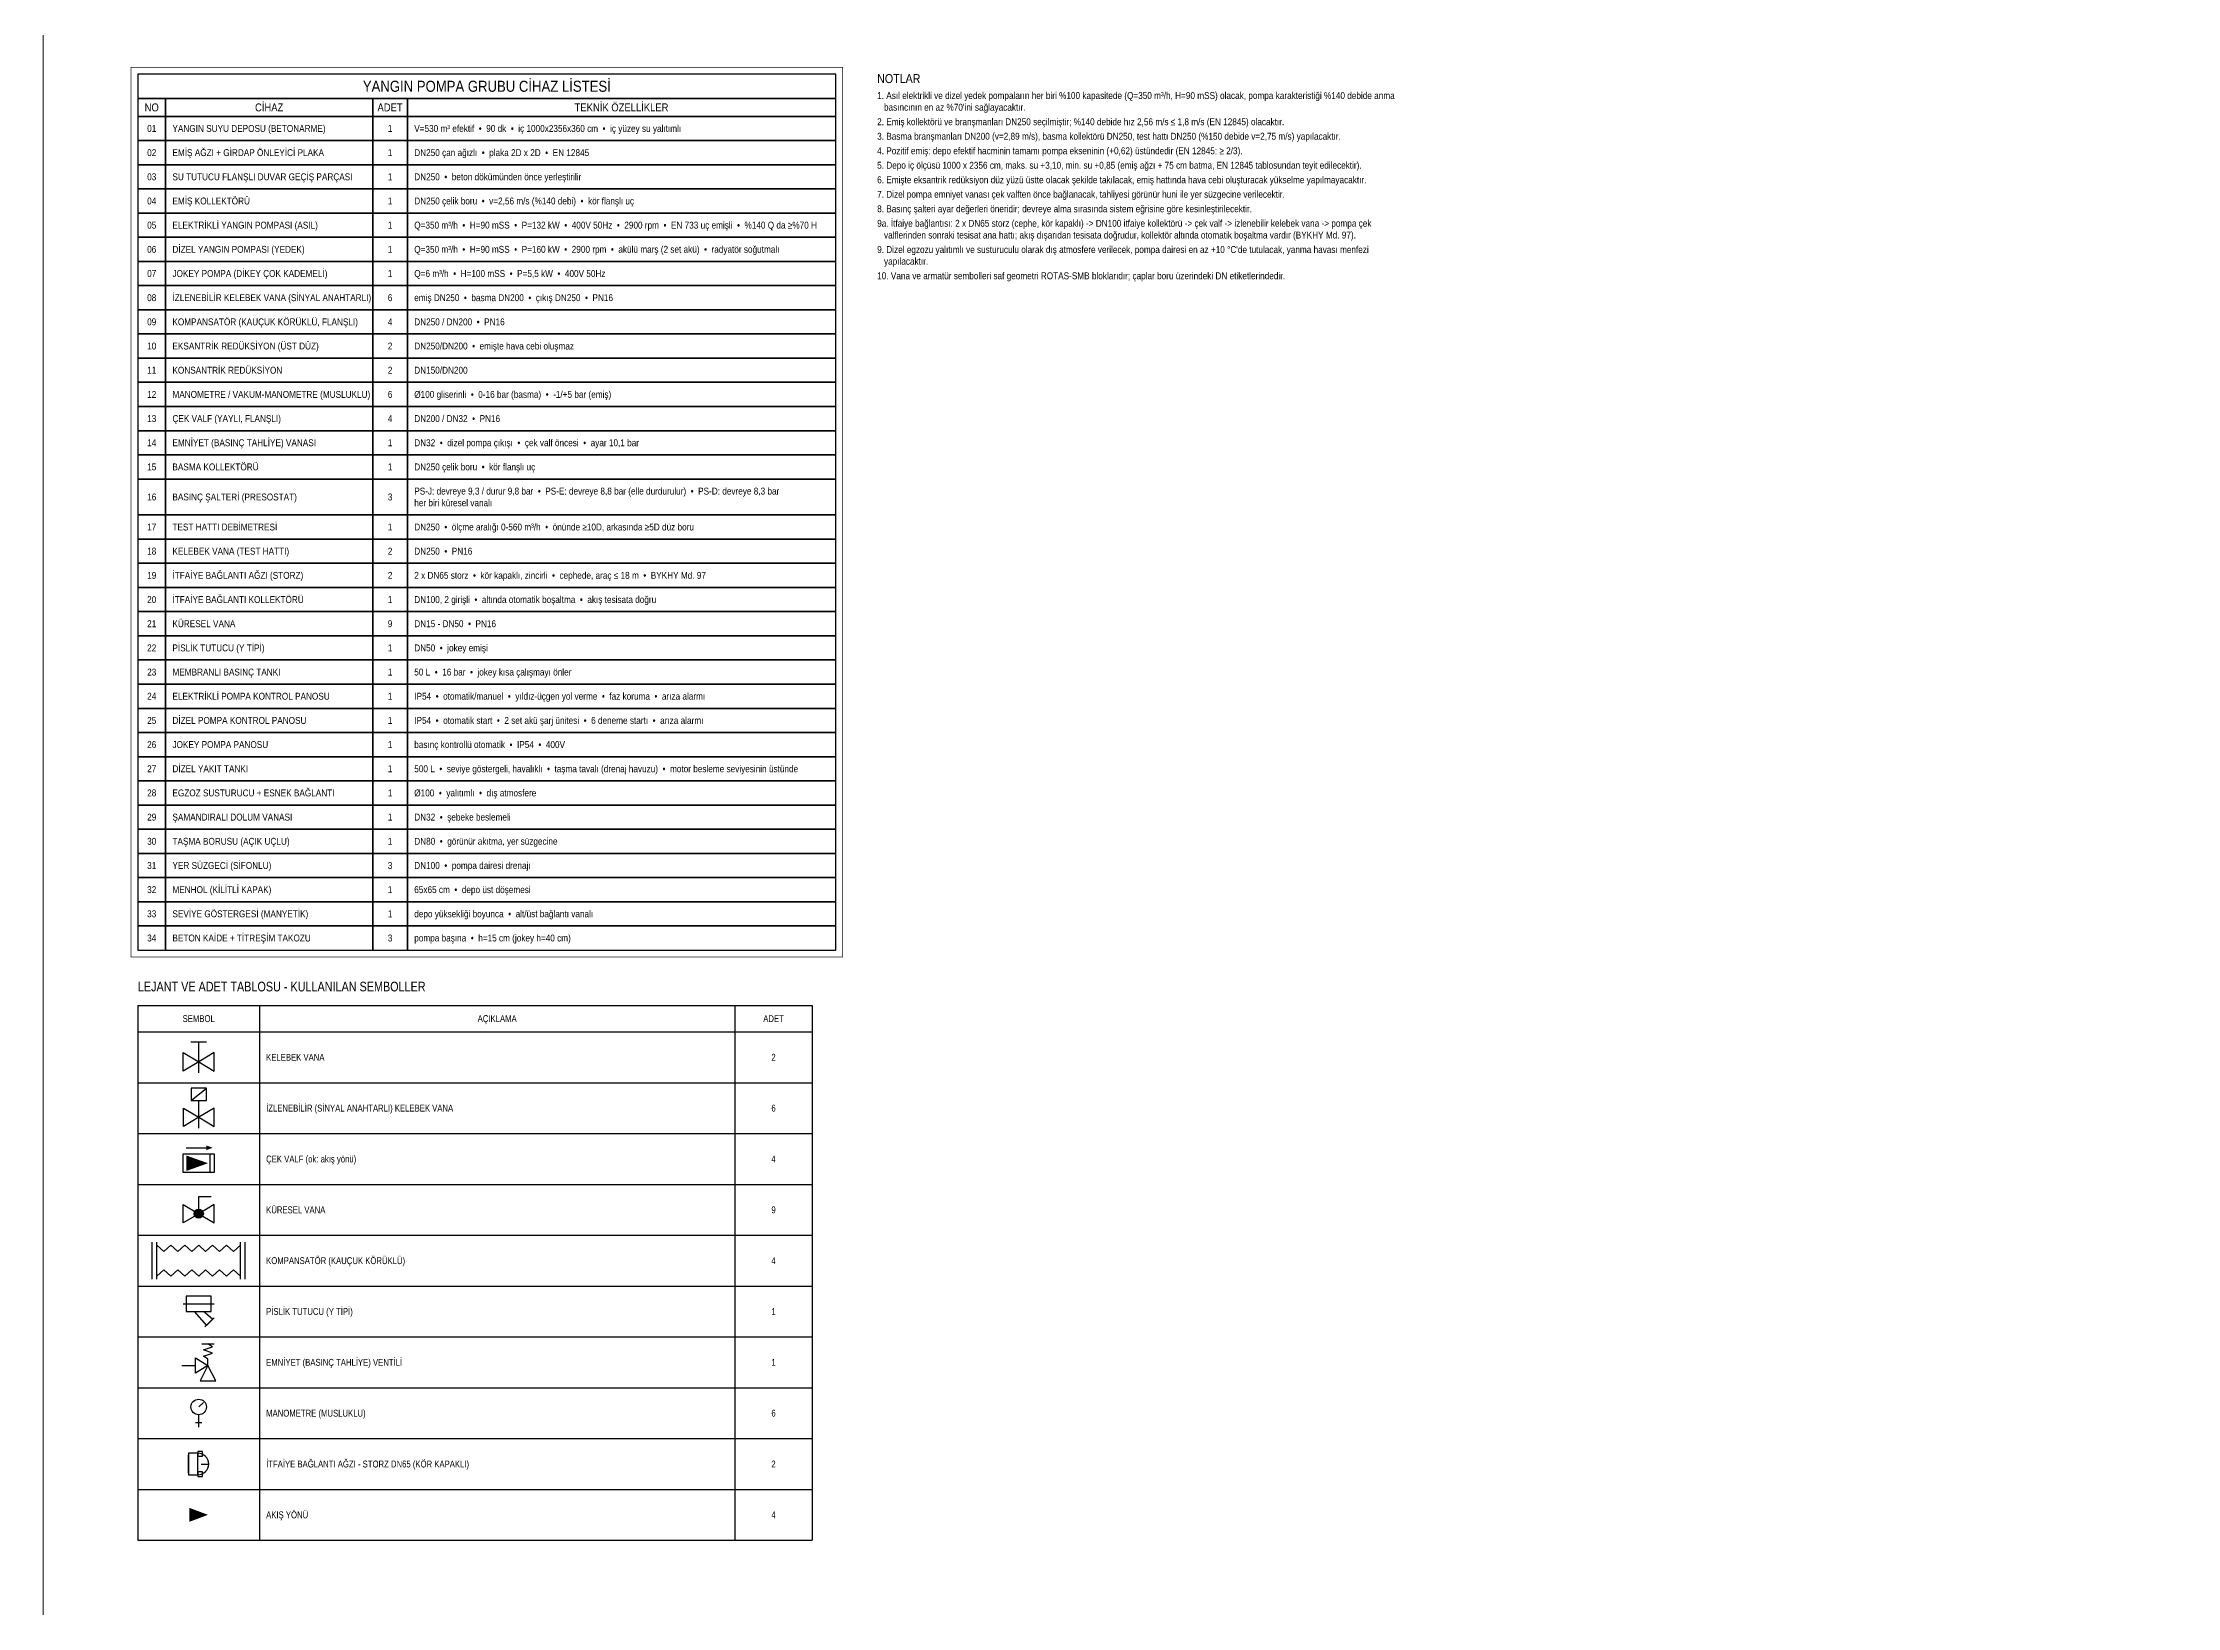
# Model space of a CAD drawing. Header units: centimetres. Extents: x 183171 to 202211, y -17274 to 19108.
# Drawn here: x 184107 to 191831, y -7781 to -2118 of the extents above; entities that cross this region are included whole.
import ezdxf
from ezdxf.enums import TextEntityAlignment as Align

# ---------------------------------------------------------------- set-up
doc = ezdxf.new("R2010")
doc.units = ezdxf.units.CM
doc.header["$LTSCALE"] = 20
for name, color, linetype in [('ROTAS-BASLIK', 2, 'Continuous'), ('ROTAS-CERCEVE', 4, 'Continuous'), ('ROTAS-LEJANT', 7, 'CONTINUOUS'), ('ROTAS-NOT', 7, 'CONTINUOUS'), ('ROTAS-PAFTA', 7, 'CONTINUOUS'), ('ROTAS-TABLO', 7, 'Continuous')]:
    doc.layers.add(name, color=color, linetype=linetype)
doc.styles.add('ROTAS', font='arial.ttf')

# ---------------------------------------------------------------- blocks, each defined once
blk = doc.blocks.new('ROTAS-SMB-KELEBEK')
for p, q in [((-5, 13), (5, 13)), ((0, 7), (0, 13)), ((0, -7), (0, 7))]:
    blk.add_line(p, q)
for points in [[(-10, -6), (-10, 6), (0, 0)], [(10, -6), (10, 6), (0, 0)]]:
    blk.add_lwpolyline(points, close=True)
blk = doc.blocks.new('ROTAS-SMB-IZLENEBILIR-KELEBEK')
for p, q in [((-5, 11), (5, 19)), ((0, 7), (0, 11)), ((0, -7), (0, 7))]:
    blk.add_line(p, q)
for points in [[(-5, 11), (5, 11), (5, 19), (-5, 19)], [(-10, -6), (-10, 6), (0, 0)], [(10, -6), (10, 6), (0, 0)]]:
    blk.add_lwpolyline(points, close=True)
blk = doc.blocks.new('ROTAS-SMB-CEKVALF')
h = blk.add_hatch(color=256)
h.dxf.hatch_style = 1
h.paths.add_polyline_path([(-8, -5), (-8, 5), (6, 0)])
h = blk.add_hatch(color=256)
h.dxf.hatch_style = 1
h.paths.add_polyline_path([(9, 10), (5, 11.5), (5, 8.5)])
for p, q in [((-8, 10), (5, 10)), ((7.5, -6), (7.5, 6))]:
    blk.add_line(p, q)
blk.add_lwpolyline([(-10, -6), (-10, 6), (10, 6), (10, -6)], close=True)
blk = doc.blocks.new('ROTAS-SMB-KURESEL')
h = blk.add_hatch(color=256)
h.dxf.hatch_style = 1
h.paths.add_polyline_path([(3, 0), (2.9, 0.9), (2.4, 1.8), (1.8, 2.4), (0.9, 2.9), (0, 3), (-0.9, 2.9), (-1.8, 2.4), (-2.4, 1.8), (-2.9, 0.9), (-3, 0), (-2.9, -0.9), (-2.4, -1.8), (-1.8, -2.4), (-0.9, -2.9), (0, -3), (0.9, -2.9), (1.8, -2.4), (2.4, -1.8), (2.9, -0.9)])
for p, q in [((0, 3), (0, 11)), ((0, 11), (8, 11))]:
    blk.add_line(p, q)
for points in [[(-10, -6), (-10, 6), (0, 0)], [(10, -6), (10, 6), (0, 0)]]:
    blk.add_lwpolyline(points, close=True)
blk.add_circle((0, 0), 3)
blk = doc.blocks.new('ROTAS-SMB-KOMPANSATOR')
for p, q in [((-30, -12), (-30, 12)), ((-27, -12), (-27, 12)), ((27, -12), (27, 12)), ((30, -12), (30, 12))]:
    blk.add_line(p, q)
for points in [[(-27, 10), (-22.5, 6), (-18, 10), (-13.5, 6), (-9, 10), (-4.5, 6), (0, 10), (4.5, 6), (9, 10), (13.5, 6), (18, 10), (22.5, 6), (27, 10)], [(-27, -10), (-22.5, -6), (-18, -10), (-13.5, -6), (-9, -10), (-4.5, -6), (0, -10), (4.5, -6), (9, -10), (13.5, -6), (18, -10), (22.5, -6), (27, -10)]]:
    blk.add_lwpolyline(points)
blk = doc.blocks.new('ROTAS-SMB-PISLIK-TUTUCU')
for p, q in [((-10, 0), (10, 0)), ((4, -15), (10, -9))]:
    blk.add_line(p, q)
blk.add_lwpolyline([(-8, -5), (8, -5), (8, 5), (-8, 5)], close=True)
blk.add_lwpolyline([(-3, -5), (5, -14), (9, -10), (3, -5)])
blk = doc.blocks.new('ROTAS-SMB-EMNIYET')
for p, q in [((13, 14), (21, 14)), ((0, 0), (9, 0)), ((17, 0), (17, 4))]:
    blk.add_line(p, q)
blk.add_lwpolyline([(17, 4), (14, 6), (20, 8), (14, 10), (20, 12), (17, 14)])
for points in [[(9, -5), (9, 5), (17, 0)], [(12, -10), (22, -10), (17, 0)]]:
    blk.add_lwpolyline(points, close=True)
blk = doc.blocks.new('ROTAS-SMB-MANOMETRE')
for p, q in [((0, 13), (3, 16)), ((-2, 3), (2, 3)), ((0, 5), (0, 8)), ((0, 0), (0, 5))]:
    blk.add_line(p, q)
blk.add_circle((0, 13), 5)
blk = doc.blocks.new('ROTAS-SMB-STORZ')
for p, q in [((0, -6), (0, 6)), ((8, 0), (13, 0))]:
    blk.add_line(p, q)
for points in [[(0, -7), (6, -7), (6, 7), (0, 7)], [(6, 5), (9, 5), (9, 8), (6, 8)], [(6, -8), (9, -8), (9, -5), (6, -5)]]:
    blk.add_lwpolyline(points, close=True)
blk.add_arc((6, 0), 7, -90, 90)
blk = doc.blocks.new('ROTAS-SMB-AKIS-OKU')
h = blk.add_hatch(color=256)
h.dxf.hatch_style = 1
h.paths.add_polyline_path([(6, 0), (-6, 4.5), (-6, -4.5)])

msp = doc.modelspace()

# ---------------------------------------------------------------- linework, layer by layer
at = {"layer": 'ROTAS-CERCEVE', "const_width": 2.4}
msp.add_lwpolyline([(184426.5, -5427.2), (187001.5, -5427.2), (187001.5, -2206.7), (184426.5, -2206.7)], close=True, dxfattribs=at)
at = {"layer": 'ROTAS-LEJANT'}
for p, q in [((184451.5, -5602.2), (184451.5, -7538.2)), ((184891.5, -5602.2), (184891.5, -7538.2)), ((186611.5, -5602.2), (186611.5, -7538.2)), ((186891.5, -5602.2), (186891.5, -7538.2))]:
    msp.add_line(p, q, dxfattribs=at)
for points in [[(184451.5, -5602.2), (186891.5, -5602.2)], [(184451.5, -5698.2), (186891.5, -5698.2)], [(184451.5, -5882.2), (186891.5, -5882.2)], [(184451.5, -6066.2), (186891.5, -6066.2)], [(184451.5, -6250.2), (186891.5, -6250.2)], [(184451.5, -6434.2), (186891.5, -6434.2)], [(184451.5, -6618.2), (186891.5, -6618.2)], [(184451.5, -6802.2), (186891.5, -6802.2)], [(184451.5, -6986.2), (186891.5, -6986.2)], [(184451.5, -7170.2), (186891.5, -7170.2)], [(184451.5, -7354.2), (186891.5, -7354.2)], [(184451.5, -7538.2), (186891.5, -7538.2)]]:
    msp.add_lwpolyline(points, dxfattribs=at)
at = {"layer": 'ROTAS-PAFTA', "const_width": 4}
msp.add_lwpolyline([(184109, -17272.4), (202209, -17272.4), (202209, 6856), (184109, 6856)], close=True, dxfattribs=at)
at = {"layer": 'ROTAS-TABLO'}
for points in [[(184451.5, -2319.7), (186976.5, -2319.7), (186976.5, -2231.7), (184451.5, -2231.7)], [(184451.5, -2384.7), (184551.5, -2384.7), (184551.5, -2319.7), (184451.5, -2319.7)], [(184451.5, -2472.2), (184551.5, -2472.2), (184551.5, -2384.7), (184451.5, -2384.7)], [(184551.5, -2384.7), (185301.5, -2384.7), (185301.5, -2319.7), (184551.5, -2319.7)], [(184551.5, -2472.2), (185301.5, -2472.2), (185301.5, -2384.7), (184551.5, -2384.7)], [(185301.5, -2384.7), (185426.5, -2384.7), (185426.5, -2319.7), (185301.5, -2319.7)], [(185301.5, -2472.2), (185426.5, -2472.2), (185426.5, -2384.7), (185301.5, -2384.7)], [(185426.5, -2384.7), (186976.5, -2384.7), (186976.5, -2319.7), (185426.5, -2319.7)], [(185426.5, -2472.2), (186976.5, -2472.2), (186976.5, -2384.7), (185426.5, -2384.7)], [(184451.5, -2559.7), (184551.5, -2559.7), (184551.5, -2472.2), (184451.5, -2472.2)], [(184551.5, -2559.7), (185301.5, -2559.7), (185301.5, -2472.2), (184551.5, -2472.2)], [(185301.5, -2559.7), (185426.5, -2559.7), (185426.5, -2472.2), (185301.5, -2472.2)], [(185426.5, -2559.7), (186976.5, -2559.7), (186976.5, -2472.2), (185426.5, -2472.2)], [(184451.5, -2647.2), (184551.5, -2647.2), (184551.5, -2559.7), (184451.5, -2559.7)], [(184551.5, -2647.2), (185301.5, -2647.2), (185301.5, -2559.7), (184551.5, -2559.7)], [(185301.5, -2647.2), (185426.5, -2647.2), (185426.5, -2559.7), (185301.5, -2559.7)], [(185426.5, -2647.2), (186976.5, -2647.2), (186976.5, -2559.7), (185426.5, -2559.7)], [(184451.5, -2734.7), (184551.5, -2734.7), (184551.5, -2647.2), (184451.5, -2647.2)], [(184551.5, -2734.7), (185301.5, -2734.7), (185301.5, -2647.2), (184551.5, -2647.2)], [(185301.5, -2734.7), (185426.5, -2734.7), (185426.5, -2647.2), (185301.5, -2647.2)], [(185426.5, -2734.7), (186976.5, -2734.7), (186976.5, -2647.2), (185426.5, -2647.2)], [(184451.5, -2822.2), (184551.5, -2822.2), (184551.5, -2734.7), (184451.5, -2734.7)], [(184551.5, -2822.2), (185301.5, -2822.2), (185301.5, -2734.7), (184551.5, -2734.7)], [(185301.5, -2822.2), (185426.5, -2822.2), (185426.5, -2734.7), (185301.5, -2734.7)], [(185426.5, -2822.2), (186976.5, -2822.2), (186976.5, -2734.7), (185426.5, -2734.7)], [(184451.5, -2909.7), (184551.5, -2909.7), (184551.5, -2822.2), (184451.5, -2822.2)], [(184551.5, -2909.7), (185301.5, -2909.7), (185301.5, -2822.2), (184551.5, -2822.2)], [(185301.5, -2909.7), (185426.5, -2909.7), (185426.5, -2822.2), (185301.5, -2822.2)], [(185426.5, -2909.7), (186976.5, -2909.7), (186976.5, -2822.2), (185426.5, -2822.2)], [(184451.5, -2997.2), (184551.5, -2997.2), (184551.5, -2909.7), (184451.5, -2909.7)], [(184551.5, -2997.2), (185301.5, -2997.2), (185301.5, -2909.7), (184551.5, -2909.7)], [(185301.5, -2997.2), (185426.5, -2997.2), (185426.5, -2909.7), (185301.5, -2909.7)], [(185426.5, -2997.2), (186976.5, -2997.2), (186976.5, -2909.7), (185426.5, -2909.7)], [(184451.5, -3084.7), (184551.5, -3084.7), (184551.5, -2997.2), (184451.5, -2997.2)], [(184551.5, -3084.7), (185301.5, -3084.7), (185301.5, -2997.2), (184551.5, -2997.2)], [(185301.5, -3084.7), (185426.5, -3084.7), (185426.5, -2997.2), (185301.5, -2997.2)], [(185426.5, -3084.7), (186976.5, -3084.7), (186976.5, -2997.2), (185426.5, -2997.2)], [(184451.5, -3172.2), (184551.5, -3172.2), (184551.5, -3084.7), (184451.5, -3084.7)], [(184551.5, -3172.2), (185301.5, -3172.2), (185301.5, -3084.7), (184551.5, -3084.7)], [(185301.5, -3172.2), (185426.5, -3172.2), (185426.5, -3084.7), (185301.5, -3084.7)], [(185426.5, -3172.2), (186976.5, -3172.2), (186976.5, -3084.7), (185426.5, -3084.7)], [(184451.5, -3259.7), (184551.5, -3259.7), (184551.5, -3172.2), (184451.5, -3172.2)], [(184551.5, -3259.7), (185301.5, -3259.7), (185301.5, -3172.2), (184551.5, -3172.2)], [(185301.5, -3259.7), (185426.5, -3259.7), (185426.5, -3172.2), (185301.5, -3172.2)], [(185426.5, -3259.7), (186976.5, -3259.7), (186976.5, -3172.2), (185426.5, -3172.2)], [(184451.5, -3347.2), (184551.5, -3347.2), (184551.5, -3259.7), (184451.5, -3259.7)], [(184551.5, -3347.2), (185301.5, -3347.2), (185301.5, -3259.7), (184551.5, -3259.7)], [(185301.5, -3347.2), (185426.5, -3347.2), (185426.5, -3259.7), (185301.5, -3259.7)], [(185426.5, -3347.2), (186976.5, -3347.2), (186976.5, -3259.7), (185426.5, -3259.7)], [(184451.5, -3434.7), (184551.5, -3434.7), (184551.5, -3347.2), (184451.5, -3347.2)], [(184551.5, -3434.7), (185301.5, -3434.7), (185301.5, -3347.2), (184551.5, -3347.2)], [(185301.5, -3434.7), (185426.5, -3434.7), (185426.5, -3347.2), (185301.5, -3347.2)], [(185426.5, -3434.7), (186976.5, -3434.7), (186976.5, -3347.2), (185426.5, -3347.2)], [(184451.5, -3522.2), (184551.5, -3522.2), (184551.5, -3434.7), (184451.5, -3434.7)], [(184551.5, -3522.2), (185301.5, -3522.2), (185301.5, -3434.7), (184551.5, -3434.7)], [(185301.5, -3522.2), (185426.5, -3522.2), (185426.5, -3434.7), (185301.5, -3434.7)], [(185426.5, -3522.2), (186976.5, -3522.2), (186976.5, -3434.7), (185426.5, -3434.7)], [(184451.5, -3609.7), (184551.5, -3609.7), (184551.5, -3522.2), (184451.5, -3522.2)], [(184551.5, -3609.7), (185301.5, -3609.7), (185301.5, -3522.2), (184551.5, -3522.2)], [(185301.5, -3609.7), (185426.5, -3609.7), (185426.5, -3522.2), (185301.5, -3522.2)], [(185426.5, -3609.7), (186976.5, -3609.7), (186976.5, -3522.2), (185426.5, -3522.2)], [(184451.5, -3697.2), (184551.5, -3697.2), (184551.5, -3609.7), (184451.5, -3609.7)], [(184551.5, -3697.2), (185301.5, -3697.2), (185301.5, -3609.7), (184551.5, -3609.7)], [(185301.5, -3697.2), (185426.5, -3697.2), (185426.5, -3609.7), (185301.5, -3609.7)], [(185426.5, -3697.2), (186976.5, -3697.2), (186976.5, -3609.7), (185426.5, -3609.7)], [(184451.5, -3827.2), (184551.5, -3827.2), (184551.5, -3697.2), (184451.5, -3697.2)], [(184551.5, -3827.2), (185301.5, -3827.2), (185301.5, -3697.2), (184551.5, -3697.2)], [(185301.5, -3827.2), (185426.5, -3827.2), (185426.5, -3697.2), (185301.5, -3697.2)], [(185426.5, -3827.2), (186976.5, -3827.2), (186976.5, -3697.2), (185426.5, -3697.2)], [(184451.5, -3914.7), (184551.5, -3914.7), (184551.5, -3827.2), (184451.5, -3827.2)], [(184551.5, -3914.7), (185301.5, -3914.7), (185301.5, -3827.2), (184551.5, -3827.2)], [(185301.5, -3914.7), (185426.5, -3914.7), (185426.5, -3827.2), (185301.5, -3827.2)], [(185426.5, -3914.7), (186976.5, -3914.7), (186976.5, -3827.2), (185426.5, -3827.2)], [(184451.5, -4002.2), (184551.5, -4002.2), (184551.5, -3914.7), (184451.5, -3914.7)], [(184551.5, -4002.2), (185301.5, -4002.2), (185301.5, -3914.7), (184551.5, -3914.7)], [(185301.5, -4002.2), (185426.5, -4002.2), (185426.5, -3914.7), (185301.5, -3914.7)], [(185426.5, -4002.2), (186976.5, -4002.2), (186976.5, -3914.7), (185426.5, -3914.7)], [(184451.5, -4089.7), (184551.5, -4089.7), (184551.5, -4002.2), (184451.5, -4002.2)], [(184551.5, -4089.7), (185301.5, -4089.7), (185301.5, -4002.2), (184551.5, -4002.2)], [(185301.5, -4089.7), (185426.5, -4089.7), (185426.5, -4002.2), (185301.5, -4002.2)], [(185426.5, -4089.7), (186976.5, -4089.7), (186976.5, -4002.2), (185426.5, -4002.2)], [(184451.5, -4177.2), (184551.5, -4177.2), (184551.5, -4089.7), (184451.5, -4089.7)], [(184551.5, -4177.2), (185301.5, -4177.2), (185301.5, -4089.7), (184551.5, -4089.7)], [(185301.5, -4177.2), (185426.5, -4177.2), (185426.5, -4089.7), (185301.5, -4089.7)], [(185426.5, -4177.2), (186976.5, -4177.2), (186976.5, -4089.7), (185426.5, -4089.7)], [(184451.5, -4264.7), (184551.5, -4264.7), (184551.5, -4177.2), (184451.5, -4177.2)], [(184551.5, -4264.7), (185301.5, -4264.7), (185301.5, -4177.2), (184551.5, -4177.2)], [(185301.5, -4264.7), (185426.5, -4264.7), (185426.5, -4177.2), (185301.5, -4177.2)], [(185426.5, -4264.7), (186976.5, -4264.7), (186976.5, -4177.2), (185426.5, -4177.2)], [(184451.5, -4352.2), (184551.5, -4352.2), (184551.5, -4264.7), (184451.5, -4264.7)], [(184551.5, -4352.2), (185301.5, -4352.2), (185301.5, -4264.7), (184551.5, -4264.7)], [(185301.5, -4352.2), (185426.5, -4352.2), (185426.5, -4264.7), (185301.5, -4264.7)], [(185426.5, -4352.2), (186976.5, -4352.2), (186976.5, -4264.7), (185426.5, -4264.7)], [(184451.5, -4439.7), (184551.5, -4439.7), (184551.5, -4352.2), (184451.5, -4352.2)], [(184551.5, -4439.7), (185301.5, -4439.7), (185301.5, -4352.2), (184551.5, -4352.2)], [(185301.5, -4439.7), (185426.5, -4439.7), (185426.5, -4352.2), (185301.5, -4352.2)], [(185426.5, -4439.7), (186976.5, -4439.7), (186976.5, -4352.2), (185426.5, -4352.2)], [(184451.5, -4527.2), (184551.5, -4527.2), (184551.5, -4439.7), (184451.5, -4439.7)], [(184551.5, -4527.2), (185301.5, -4527.2), (185301.5, -4439.7), (184551.5, -4439.7)], [(185301.5, -4527.2), (185426.5, -4527.2), (185426.5, -4439.7), (185301.5, -4439.7)], [(185426.5, -4527.2), (186976.5, -4527.2), (186976.5, -4439.7), (185426.5, -4439.7)], [(184451.5, -4614.7), (184551.5, -4614.7), (184551.5, -4527.2), (184451.5, -4527.2)], [(184551.5, -4614.7), (185301.5, -4614.7), (185301.5, -4527.2), (184551.5, -4527.2)], [(185301.5, -4614.7), (185426.5, -4614.7), (185426.5, -4527.2), (185301.5, -4527.2)], [(185426.5, -4614.7), (186976.5, -4614.7), (186976.5, -4527.2), (185426.5, -4527.2)], [(184451.5, -4702.2), (184551.5, -4702.2), (184551.5, -4614.7), (184451.5, -4614.7)], [(184551.5, -4702.2), (185301.5, -4702.2), (185301.5, -4614.7), (184551.5, -4614.7)], [(185301.5, -4702.2), (185426.5, -4702.2), (185426.5, -4614.7), (185301.5, -4614.7)], [(185426.5, -4702.2), (186976.5, -4702.2), (186976.5, -4614.7), (185426.5, -4614.7)], [(184451.5, -4789.7), (184551.5, -4789.7), (184551.5, -4702.2), (184451.5, -4702.2)], [(184551.5, -4789.7), (185301.5, -4789.7), (185301.5, -4702.2), (184551.5, -4702.2)], [(185301.5, -4789.7), (185426.5, -4789.7), (185426.5, -4702.2), (185301.5, -4702.2)], [(185426.5, -4789.7), (186976.5, -4789.7), (186976.5, -4702.2), (185426.5, -4702.2)], [(184451.5, -4877.2), (184551.5, -4877.2), (184551.5, -4789.7), (184451.5, -4789.7)], [(184551.5, -4877.2), (185301.5, -4877.2), (185301.5, -4789.7), (184551.5, -4789.7)], [(185301.5, -4877.2), (185426.5, -4877.2), (185426.5, -4789.7), (185301.5, -4789.7)], [(185426.5, -4877.2), (186976.5, -4877.2), (186976.5, -4789.7), (185426.5, -4789.7)], [(184451.5, -4964.7), (184551.5, -4964.7), (184551.5, -4877.2), (184451.5, -4877.2)], [(184551.5, -4964.7), (185301.5, -4964.7), (185301.5, -4877.2), (184551.5, -4877.2)], [(185301.5, -4964.7), (185426.5, -4964.7), (185426.5, -4877.2), (185301.5, -4877.2)], [(185426.5, -4964.7), (186976.5, -4964.7), (186976.5, -4877.2), (185426.5, -4877.2)], [(184451.5, -5052.2), (184551.5, -5052.2), (184551.5, -4964.7), (184451.5, -4964.7)], [(184551.5, -5052.2), (185301.5, -5052.2), (185301.5, -4964.7), (184551.5, -4964.7)], [(185301.5, -5052.2), (185426.5, -5052.2), (185426.5, -4964.7), (185301.5, -4964.7)], [(185426.5, -5052.2), (186976.5, -5052.2), (186976.5, -4964.7), (185426.5, -4964.7)], [(184451.5, -5139.7), (184551.5, -5139.7), (184551.5, -5052.2), (184451.5, -5052.2)], [(184551.5, -5139.7), (185301.5, -5139.7), (185301.5, -5052.2), (184551.5, -5052.2)], [(185301.5, -5139.7), (185426.5, -5139.7), (185426.5, -5052.2), (185301.5, -5052.2)], [(185426.5, -5139.7), (186976.5, -5139.7), (186976.5, -5052.2), (185426.5, -5052.2)], [(184451.5, -5227.2), (184551.5, -5227.2), (184551.5, -5139.7), (184451.5, -5139.7)], [(184551.5, -5227.2), (185301.5, -5227.2), (185301.5, -5139.7), (184551.5, -5139.7)], [(185301.5, -5227.2), (185426.5, -5227.2), (185426.5, -5139.7), (185301.5, -5139.7)], [(185426.5, -5227.2), (186976.5, -5227.2), (186976.5, -5139.7), (185426.5, -5139.7)], [(184451.5, -5314.7), (184551.5, -5314.7), (184551.5, -5227.2), (184451.5, -5227.2)], [(184551.5, -5314.7), (185301.5, -5314.7), (185301.5, -5227.2), (184551.5, -5227.2)], [(185301.5, -5314.7), (185426.5, -5314.7), (185426.5, -5227.2), (185301.5, -5227.2)], [(185426.5, -5314.7), (186976.5, -5314.7), (186976.5, -5227.2), (185426.5, -5227.2)], [(184451.5, -5402.2), (184551.5, -5402.2), (184551.5, -5314.7), (184451.5, -5314.7)], [(184551.5, -5402.2), (185301.5, -5402.2), (185301.5, -5314.7), (184551.5, -5314.7)], [(185301.5, -5402.2), (185426.5, -5402.2), (185426.5, -5314.7), (185301.5, -5314.7)], [(185426.5, -5402.2), (186976.5, -5402.2), (186976.5, -5314.7), (185426.5, -5314.7)]]:
    msp.add_lwpolyline(points, close=True, dxfattribs=at)

# ---------------------------------------------------------------- block references
at = {"layer": 'ROTAS-LEJANT', "zscale": 4}
for name, p, xscale, yscale in [('ROTAS-SMB-KELEBEK', (184671.5, -5807), 5.6, 5.6), ('ROTAS-SMB-IZLENEBILIR-KELEBEK', (184671.5, -6007.4), 5.538461538461538, 5.538461538461538), ('ROTAS-SMB-CEKVALF', (184671.5, -6173.6), 5.6, 5.6), ('ROTAS-SMB-KURESEL', (184671.5, -6356.2), 5.6, 5.6), ('ROTAS-SMB-KOMPANSATOR', (184671.5, -6526.2), 5.6, 5.6), ('ROTAS-SMB-PISLIK-TUTUCU', (184671.5, -6682.2), 5.6, 5.6), ('ROTAS-SMB-EMNIYET', (184609.9, -6905.4), 5.6, 5.6), ('ROTAS-SMB-MANOMETRE', (184671.5, -7128.6), 5.6, 5.6), ('ROTAS-SMB-STORZ', (184635.1, -7262.2), 5.6, 5.6), ('ROTAS-SMB-AKIS-OKU', (184671.5, -7446.2), 5.6, 5.6)]:
    msp.add_blockref(name, p, dxfattribs=dict(at, xscale=xscale, yscale=yscale))

# ---------------------------------------------------------------- texts
at = {"layer": 'ROTAS-BASLIK', "style": 'ROTAS', "width": 0.85}
msp.add_text('NOTLAR', height=32.5, dxfattribs=at).set_placement((187126.5, -2231.7), align=Align.TOP_LEFT)
for s, height, p in [('YANGIN POMPA GRUBU CİHAZ LİSTESİ', 40, (185714, -2275.7)), ('NO', 28.75, (184501.5, -2352.2)), ('CİHAZ', 28.75, (184926.5, -2352.2)), ('ADET', 28.75, (185364, -2352.2)), ('TEKNİK ÖZELLİKLER', 28.75, (186201.5, -2352.2))]:
    msp.add_text(s, height=height, dxfattribs=at).set_placement(p, align=Align.MIDDLE_CENTER)
at = {"layer": 'ROTAS-LEJANT', "style": 'ROTAS', "width": 0.8}
msp.add_text('LEJANT VE ADET TABLOSU - KULLANILAN SEMBOLLER', height=35, dxfattribs=at).set_placement((184451.5, -5562.2), align=Align.BOTTOM_LEFT)
for s, p in [('SEMBOL', (184671.5, -5650.2)), ('AÇIKLAMA', (185751.5, -5650.2)), ('ADET', (186751.5, -5650.2)), ('2', (186751.5, -5790.2)), ('6', (186751.5, -5974.2)), ('4', (186751.5, -6158.2)), ('9', (186751.5, -6342.2)), ('4', (186751.5, -6526.2)), ('1', (186751.5, -6710.2)), ('1', (186751.5, -6894.2)), ('6', (186751.5, -7078.2)), ('2', (186751.5, -7262.2)), ('4', (186751.5, -7446.2))]:
    msp.add_text(s, height=25, dxfattribs=at).set_placement(p, align=Align.MIDDLE_CENTER)
for s, p in [('KELEBEK VANA', (184915.5, -5790.2)), ('İZLENEBİLİR (SİNYAL ANAHTARLI) KELEBEK VANA', (184915.5, -5974.2)), ('ÇEK VALF (ok: akış yönü)', (184915.5, -6158.2)), ('KÜRESEL VANA', (184915.5, -6342.2)), ('KOMPANSATÖR (KAUÇUK KÖRÜKLÜ)', (184915.5, -6526.2)), ('PİSLİK TUTUCU (Y TİPİ)', (184915.5, -6710.2)), ('EMNİYET (BASINÇ TAHLİYE) VENTİLİ', (184915.5, -6894.2)), ('MANOMETRE (MUSLUKLU)', (184915.5, -7078.2)), ('İTFAİYE BAĞLANTI AĞZI - STORZ DN65 (KÖR KAPAKLI)', (184915.5, -7262.2)), ('AKIŞ YÖNÜ', (184915.5, -7446.2))]:
    msp.add_text(s, height=25, dxfattribs=at).set_placement(p, align=Align.MIDDLE_LEFT)
at = {"layer": 'ROTAS-NOT', "style": 'ROTAS', "width": 0.85}
for s, p in [('1. Asıl elektrikli ve dizel yedek pompaların her biri %100 kapasitede (Q=350 m³/h, H=90 mSS) olacak, pompa karakteristiği %140 debide anma', (187126.5, -2296.7)), ('2. Emiş kollektörü ve branşmanları DN250 seçilmiştir; %140 debide hız 2,56 m/s ≤ 1,8 m/s (EN 12845) olacaktır.', (187126.5, -2391.7)), ("   basıncının en az %70'ini sağlayacaktır.", (187126.5, -2339.2)), ('3. Basma branşmanları DN200 (v=2,89 m/s), basma kollektörü DN250, test hattı DN250 (%150 debide v=2,75 m/s) yapılacaktır.', (187126.5, -2444.2)), ('4. Pozitif emiş: depo efektif hacminin tamamı pompa ekseninin (+0,62) üstündedir (EN 12845: ≥ 2/3).', (187126.5, -2496.7)), ('5. Depo iç ölçüsü 1000 x 2356 cm, maks. su +3,10, min. su +0,85 (emiş ağzı + 75 cm batma, EN 12845 tablosundan teyit edilecektir).', (187126.5, -2549.2)), ('6. Emişte eksantrik redüksiyon düz yüzü üstte olacak şekilde takılacak, emiş hattında hava cebi oluşturacak yükselme yapılmayacaktır.', (187126.5, -2601.7)), ('7. Dizel pompa emniyet vanası çek valften önce bağlanacak, tahliyesi görünür huni ile yer süzgecine verilecektir.', (187126.5, -2654.2)), ('8. Basınç şalteri ayar değerleri öneridir; devreye alma sırasında sistem eğrisine göre kesinleştirilecektir.', (187126.5, -2706.7)), ('9a. İtfaiye bağlantısı: 2 x DN65 storz (cephe, kör kapaklı) -> DN100 itfaiye kollektörü -> çek valf -> izlenebilir kelebek vana -> pompa çek', (187126.5, -2759.2)), ("9. Dizel egzozu yalıtımlı ve susturuculu olarak dış atmosfere verilecek, pompa dairesi en az +10 °C'de tutulacak, yanma havası menfezi", (187126.5, -2854.2)), ('   valflerinden sonraki tesisat ana hattı; akış dışarıdan tesisata doğrudur, kollektör altında otomatik boşaltma vardır (BYKHY Md. 97).', (187126.5, -2801.7)), ('   yapılacaktır.', (187126.5, -2896.7)), ('10. Vana ve armatür sembolleri saf geometri ROTAS-SMB bloklarıdır; çaplar boru üzerindeki DN etiketlerindedir.', (187126.5, -2949.2))]:
    msp.add_text(s, height=25, dxfattribs=at).set_placement(p, align=Align.TOP_LEFT)
at = {"layer": 'ROTAS-TABLO', "style": 'ROTAS', "width": 0.85}
for s, p in [('01', (184501.5, -2428.4)), ('1', (185364, -2428.4)), ('02', (184501.5, -2515.9)), ('1', (185364, -2515.9)), ('03', (184501.5, -2603.4)), ('1', (185364, -2603.4)), ('04', (184501.5, -2690.9)), ('1', (185364, -2690.9)), ('05', (184501.5, -2778.4)), ('1', (185364, -2778.4)), ('06', (184501.5, -2865.9)), ('1', (185364, -2865.9)), ('07', (184501.5, -2953.4)), ('1', (185364, -2953.4)), ('08', (184501.5, -3040.9)), ('6', (185364, -3040.9)), ('09', (184501.5, -3128.4)), ('4', (185364, -3128.4)), ('10', (184501.5, -3215.9)), ('2', (185364, -3215.9)), ('11', (184501.5, -3303.4)), ('2', (185364, -3303.4)), ('12', (184501.5, -3390.9)), ('6', (185364, -3390.9)), ('13', (184501.5, -3478.4)), ('4', (185364, -3478.4)), ('14', (184501.5, -3565.9)), ('1', (185364, -3565.9)), ('15', (184501.5, -3653.4)), ('1', (185364, -3653.4)), ('16', (184501.5, -3762.2)), ('3', (185364, -3762.2)), ('17', (184501.5, -3870.9)), ('1', (185364, -3870.9)), ('18', (184501.5, -3958.4)), ('2', (185364, -3958.4)), ('19', (184501.5, -4045.9)), ('2', (185364, -4045.9)), ('20', (184501.5, -4133.4)), ('1', (185364, -4133.4)), ('21', (184501.5, -4220.9)), ('9', (185364, -4220.9)), ('22', (184501.5, -4308.4)), ('1', (185364, -4308.4)), ('23', (184501.5, -4395.9)), ('1', (185364, -4395.9)), ('24', (184501.5, -4483.4)), ('1', (185364, -4483.4)), ('25', (184501.5, -4570.9)), ('1', (185364, -4570.9)), ('26', (184501.5, -4658.4)), ('1', (185364, -4658.4)), ('27', (184501.5, -4745.9)), ('1', (185364, -4745.9)), ('28', (184501.5, -4833.4)), ('1', (185364, -4833.4)), ('29', (184501.5, -4920.9)), ('1', (185364, -4920.9)), ('30', (184501.5, -5008.4)), ('1', (185364, -5008.4)), ('31', (184501.5, -5095.9)), ('3', (185364, -5095.9)), ('32', (184501.5, -5183.4)), ('1', (185364, -5183.4)), ('33', (184501.5, -5270.9)), ('1', (185364, -5270.9)), ('34', (184501.5, -5358.4)), ('3', (185364, -5358.4))]:
    msp.add_text(s, height=25, dxfattribs=at).set_placement(p, align=Align.MIDDLE_CENTER)
for s, p in [('YANGIN SUYU DEPOSU (BETONARME)', (184576.5, -2428.4)), ('V=530 m³ efektif  •  90 dk  •  iç 1000x2356x360 cm  •  iç yüzey su yalıtımlı', (185451.5, -2428.4)), ('EMİŞ AĞZI + GİRDAP ÖNLEYİCİ PLAKA', (184576.5, -2515.9)), ('DN250 çan ağızlı  •  plaka 2D x 2D  •  EN 12845', (185451.5, -2515.9)), ('SU TUTUCU FLANŞLI DUVAR GEÇİŞ PARÇASI', (184576.5, -2603.4)), ('DN250  •  beton dökümünden önce yerleştirilir', (185451.5, -2603.4)), ('EMİŞ KOLLEKTÖRÜ', (184576.5, -2690.9)), ('DN250 çelik boru  •  v=2,56 m/s (%140 debi)  •  kör flanşlı uç', (185451.5, -2690.9)), ('ELEKTRİKLİ YANGIN POMPASI (ASIL)', (184576.5, -2778.4)), ('Q=350 m³/h  •  H=90 mSS  •  P=132 kW  •  400V 50Hz  •  2900 rpm  •  EN 733 uç emişli  •  %140 Q da ≥%70 H', (185451.5, -2778.4)), ('DİZEL YANGIN POMPASI (YEDEK)', (184576.5, -2865.9)), ('Q=350 m³/h  •  H=90 mSS  •  P=160 kW  •  2900 rpm  •  akülü marş (2 set akü)  •  radyatör soğutmalı', (185451.5, -2865.9)), ('JOKEY POMPA (DİKEY ÇOK KADEMELİ)', (184576.5, -2953.4)), ('Q=6 m³/h  •  H=100 mSS  •  P=5,5 kW  •  400V 50Hz', (185451.5, -2953.4)), ('İZLENEBİLİR KELEBEK VANA (SİNYAL ANAHTARLI)', (184576.5, -3040.9)), ('emiş DN250  •  basma DN200  •  çıkış DN250  •  PN16', (185451.5, -3040.9)), ('KOMPANSATÖR (KAUÇUK KÖRÜKLÜ, FLANŞLI)', (184576.5, -3128.4)), ('DN250 / DN200  •  PN16', (185451.5, -3128.4)), ('EKSANTRİK REDÜKSİYON (ÜST DÜZ)', (184576.5, -3215.9)), ('DN250/DN200  •  emişte hava cebi oluşmaz', (185451.5, -3215.9)), ('KONSANTRİK REDÜKSİYON', (184576.5, -3303.4)), ('DN150/DN200', (185451.5, -3303.4)), ('MANOMETRE / VAKUM-MANOMETRE (MUSLUKLU)', (184576.5, -3390.9)), ('Ø100 gliserinli  •  0-16 bar (basma)  •  -1/+5 bar (emiş)', (185451.5, -3390.9)), ('ÇEK VALF (YAYLI, FLANŞLI)', (184576.5, -3478.4)), ('DN200 / DN32  •  PN16', (185451.5, -3478.4)), ('EMNİYET (BASINÇ TAHLİYE) VANASI', (184576.5, -3565.9)), ('DN32  •  dizel pompa çıkışı  •  çek valf öncesi  •  ayar 10,1 bar', (185451.5, -3565.9)), ('BASMA KOLLEKTÖRÜ', (184576.5, -3653.4)), ('DN250 çelik boru  •  kör flanşlı uç', (185451.5, -3653.4)), ('BASINÇ ŞALTERİ (PRESOSTAT)', (184576.5, -3762.2)), ('her biri küresel vanalı', (185451.5, -3783.4)), ('PS-J: devreye 9,3 / durur 9,8 bar  •  PS-E: devreye 8,8 bar (elle durdurulur)  •  PS-D: devreye 8,3 bar', (185451.5, -3740.9)), ('TEST HATTI DEBİMETRESİ', (184576.5, -3870.9)), ('DN250  •  ölçme aralığı 0-560 m³/h  •  önünde ≥10D, arkasında ≥5D düz boru', (185451.5, -3870.9)), ('KELEBEK VANA (TEST HATTI)', (184576.5, -3958.4)), ('DN250  •  PN16', (185451.5, -3958.4)), ('İTFAİYE BAĞLANTI AĞZI (STORZ)', (184576.5, -4045.9)), ('2 x DN65 storz  •  kör kapaklı, zincirli  •  cephede, araç ≤ 18 m  •  BYKHY Md. 97', (185451.5, -4045.9)), ('İTFAİYE BAĞLANTI KOLLEKTÖRÜ', (184576.5, -4133.4)), ('DN100, 2 girişli  •  altında otomatik boşaltma  •  akış tesisata doğru', (185451.5, -4133.4)), ('KÜRESEL VANA', (184576.5, -4220.9)), ('DN15 - DN50  •  PN16', (185451.5, -4220.9)), ('PİSLİK TUTUCU (Y TİPİ)', (184576.5, -4308.4)), ('DN50  •  jokey emişi', (185451.5, -4308.4)), ('MEMBRANLI BASINÇ TANKI', (184576.5, -4395.9)), ('50 L  •  16 bar  •  jokey kısa çalışmayı önler', (185451.5, -4395.9)), ('ELEKTRİKLİ POMPA KONTROL PANOSU', (184576.5, -4483.4)), ('IP54  •  otomatik/manuel  •  yıldız-üçgen yol verme  •  faz koruma  •  arıza alarmı', (185451.5, -4483.4)), ('DİZEL POMPA KONTROL PANOSU', (184576.5, -4570.9)), ('IP54  •  otomatik start  •  2 set akü şarj ünitesi  •  6 deneme startı  •  arıza alarmı', (185451.5, -4570.9)), ('JOKEY POMPA PANOSU', (184576.5, -4658.4)), ('basınç kontrollü otomatik  •  IP54  •  400V', (185451.5, -4658.4)), ('DİZEL YAKIT TANKI', (184576.5, -4745.9)), ('500 L  •  seviye göstergeli, havalıklı  •  taşma tavalı (drenaj havuzu)  •  motor besleme seviyesinin üstünde', (185451.5, -4745.9)), ('EGZOZ SUSTURUCU + ESNEK BAĞLANTI', (184576.5, -4833.4)), ('Ø100  •  yalıtımlı  •  dış atmosfere', (185451.5, -4833.4)), ('ŞAMANDIRALI DOLUM VANASI', (184576.5, -4920.9)), ('DN32  •  şebeke beslemeli', (185451.5, -4920.9)), ('TAŞMA BORUSU (AÇIK UÇLU)', (184576.5, -5008.4)), ('DN80  •  görünür akıtma, yer süzgecine', (185451.5, -5008.4)), ('YER SÜZGECİ (SİFONLU)', (184576.5, -5095.9)), ('DN100  •  pompa dairesi drenajı', (185451.5, -5095.9)), ('MENHOL (KİLİTLİ KAPAK)', (184576.5, -5183.4)), ('65x65 cm  •  depo üst döşemesi', (185451.5, -5183.4)), ('SEVİYE GÖSTERGESİ (MANYETİK)', (184576.5, -5270.9)), ('depo yüksekliği boyunca  •  alt/üst bağlantı vanalı', (185451.5, -5270.9)), ('BETON KAİDE + TİTREŞİM TAKOZU', (184576.5, -5358.4)), ('pompa başına  •  h=15 cm (jokey h=40 cm)', (185451.5, -5358.4))]:
    msp.add_text(s, height=25, dxfattribs=at).set_placement(p, align=Align.MIDDLE_LEFT)

doc.saveas('drawing.dxf')
